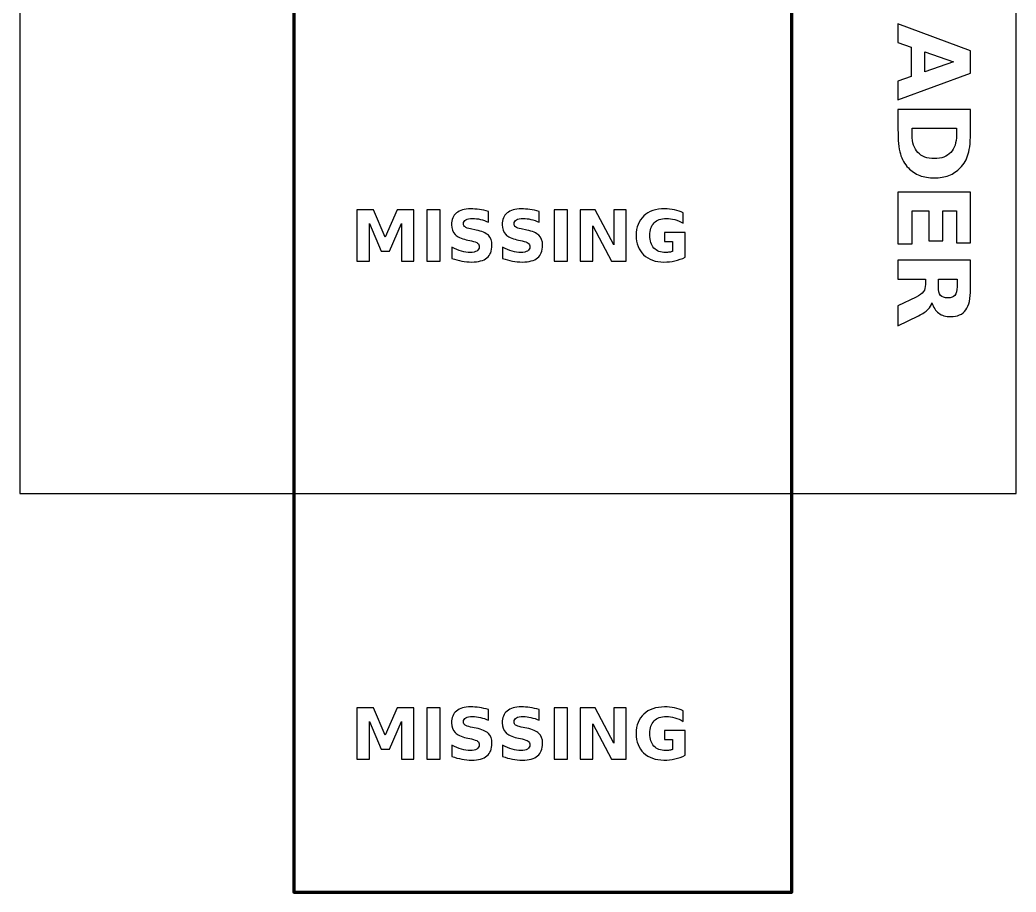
# Model space of a CAD drawing. Header units: centimetres. Extents: x -13.55 to -7.55, y -19.19 to -12.44.
# Drawn here: x -9.55 to -7.55, y -19.187 to -17.436 of the extents above; entities that cross this region are included whole.
import ezdxf

# ---------------------------------------------------------------- set-up
doc = ezdxf.new("R2010")
doc.units = ezdxf.units.CM
doc.header["$MEASUREMENT"] = 0
doc.layers.add('Layer 1', color=7, linetype='Continuous')

msp = doc.modelspace()

# ---------------------------------------------------------------- linework, layer by layer
at = {"layer": 'Layer 1', "color": 250, "lineweight": 100}
msp.add_open_spline([(-9.00001, -13.58747), (-9.00001, -13.58747), (-8.00001, -13.58747), (-8.00001, -13.58747), (-8.00001, -13.58747), (-8.00001, -13.58747), (-8.00001, -19.18747), (-8.00001, -19.18747), (-8.00001, -19.18747), (-8.00001, -19.18747), (-9.00001, -19.18747), (-9.00001, -19.18747), (-9.00001, -19.18747), (-9.00001, -19.18747), (-9.00001, -13.58747), (-9.00001, -13.58747)], degree=3, knots=[0, 0, 0, 0, 0.25, 0.25, 0.25, 0.25, 0.5, 0.5, 0.5, 0.5, 0.75, 0.75, 0.75, 0.75, 1, 1, 1, 1], dxfattribs=at)
at = {"layer": 'Layer 1', "color": 7}
msp.add_open_spline([(-7.55001, -14.38748), (-7.55001, -14.38748), (-7.55001, -18.38748), (-7.55001, -18.38748), (-7.55001, -18.38748), (-7.55001, -18.38748), (-9.55001, -18.38748), (-9.55001, -18.38748), (-9.55001, -18.38748), (-9.55001, -18.38748), (-9.55001, -14.38748), (-9.55001, -14.38748), (-9.55001, -14.38748), (-9.55001, -14.38748), (-7.55001, -14.38748), (-7.55001, -14.38748)], degree=3, knots=[0, 0, 0, 0, 0.25, 0.25, 0.25, 0.25, 0.5, 0.5, 0.5, 0.5, 0.75, 0.75, 0.75, 0.75, 1, 1, 1, 1], dxfattribs=at)
at = {"layer": 'Layer 1', "color": 250}
for points, knots in [([(-7.76059, -17.55007), (-7.76059, -17.55007), (-7.76059, -17.49127), (-7.76059, -17.49127), (-7.76059, -17.49127), (-7.76059, -17.49127), (-7.78712, -17.48201), (-7.78712, -17.48201), (-7.78712, -17.48201), (-7.78712, -17.48201), (-7.78712, -17.44421), (-7.78712, -17.44421), (-7.78712, -17.44421), (-7.78712, -17.44421), (-7.64132, -17.49821), (-7.64132, -17.49821), (-7.64132, -17.49821), (-7.64132, -17.49821), (-7.64132, -17.54304), (-7.64132, -17.54304), (-7.64132, -17.54304), (-7.64132, -17.54304), (-7.78712, -17.59704), (-7.78712, -17.59704), (-7.78712, -17.59704), (-7.78712, -17.59704), (-7.78712, -17.55924), (-7.78712, -17.55924), (-7.78712, -17.55924), (-7.78712, -17.55924), (-7.76059, -17.55007), (-7.76059, -17.55007)], [0, 0, 0, 0, 0.125, 0.125, 0.125, 0.125, 0.25, 0.25, 0.25, 0.25, 0.375, 0.375, 0.375, 0.375, 0.5, 0.5, 0.5, 0.5, 0.625, 0.625, 0.625, 0.625, 0.75, 0.75, 0.75, 0.75, 0.875, 0.875, 0.875, 0.875, 1, 1, 1, 1]), ([(-7.73352, -17.50064), (-7.73352, -17.50064), (-7.73352, -17.54061), (-7.73352, -17.54061), (-7.73352, -17.54061), (-7.73352, -17.54061), (-7.67552, -17.52067), (-7.67552, -17.52067), (-7.67552, -17.52067), (-7.67552, -17.52067), (-7.73352, -17.50064), (-7.73352, -17.50064)], [0, 0, 0, 0, 0.3333333, 0.3333333, 0.3333333, 0.3333333, 0.6666667, 0.6666667, 0.6666667, 0.6666667, 1, 1, 1, 1]), ([(-7.64132, -17.61641), (-7.64132, -17.61641), (-7.64132, -17.65607), (-7.64132, -17.65607), (-7.64132, -17.65607), (-7.64132, -17.67821), (-7.64289, -17.69467), (-7.64605, -17.70551), (-7.64605, -17.70551), (-7.64922, -17.71634), (-7.65455, -17.72564), (-7.66212, -17.73341), (-7.66212, -17.73341), (-7.66869, -17.74024), (-7.67629, -17.74531), (-7.68489, -17.74864), (-7.68489, -17.74864), (-7.69345, -17.75194), (-7.70319, -17.75361), (-7.71409, -17.75361), (-7.71409, -17.75361), (-7.72509, -17.75361), (-7.73489, -17.75194), (-7.74352, -17.74864), (-7.74352, -17.74864), (-7.75215, -17.74531), (-7.75975, -17.74024), (-7.76632, -17.73341), (-7.76632, -17.73341), (-7.77389, -17.72557), (-7.77922, -17.71621), (-7.78239, -17.70527), (-7.78239, -17.70527), (-7.78555, -17.69434), (-7.78712, -17.67794), (-7.78712, -17.65607), (-7.78712, -17.65607), (-7.78712, -17.65607), (-7.78712, -17.61641), (-7.78712, -17.61641), (-7.78712, -17.61641), (-7.78712, -17.61641), (-7.64132, -17.61641), (-7.64132, -17.61641)], [0, 0, 0, 0, 0.0909091, 0.0909091, 0.0909091, 0.0909091, 0.1818182, 0.1818182, 0.1818182, 0.1818182, 0.2727273, 0.2727273, 0.2727273, 0.2727273, 0.3636364, 0.3636364, 0.3636364, 0.3636364, 0.4545455, 0.4545455, 0.4545455, 0.4545455, 0.5454545, 0.5454545, 0.5454545, 0.5454545, 0.6363636, 0.6363636, 0.6363636, 0.6363636, 0.7272727, 0.7272727, 0.7272727, 0.7272727, 0.8181818, 0.8181818, 0.8181818, 0.8181818, 0.9090909, 0.9090909, 0.9090909, 0.9090909, 1, 1, 1, 1]), ([(-7.66975, -17.65401), (-7.66975, -17.65401), (-7.75869, -17.65401), (-7.75869, -17.65401), (-7.75869, -17.65401), (-7.75869, -17.65401), (-7.75869, -17.66747), (-7.75869, -17.66747), (-7.75869, -17.66747), (-7.75869, -17.68284), (-7.75489, -17.69457), (-7.74725, -17.70267), (-7.74725, -17.70267), (-7.73965, -17.71077), (-7.72859, -17.71484), (-7.71409, -17.71484), (-7.71409, -17.71484), (-7.69962, -17.71484), (-7.68862, -17.71081), (-7.68109, -17.70274), (-7.68109, -17.70274), (-7.67352, -17.69467), (-7.66975, -17.68291), (-7.66975, -17.66747), (-7.66975, -17.66747), (-7.66975, -17.66747), (-7.66975, -17.65401), (-7.66975, -17.65401)], [0, 0, 0, 0, 0.1428571, 0.1428571, 0.1428571, 0.1428571, 0.2857143, 0.2857143, 0.2857143, 0.2857143, 0.4285714, 0.4285714, 0.4285714, 0.4285714, 0.5714286, 0.5714286, 0.5714286, 0.5714286, 0.7142857, 0.7142857, 0.7142857, 0.7142857, 0.8571429, 0.8571429, 0.8571429, 0.8571429, 1, 1, 1, 1]), ([(-7.64132, -17.78241), (-7.64132, -17.78241), (-7.64132, -17.88387), (-7.64132, -17.88387), (-7.64132, -17.88387), (-7.64132, -17.88387), (-7.66975, -17.88387), (-7.66975, -17.88387), (-7.66975, -17.88387), (-7.66975, -17.88387), (-7.66975, -17.82001), (-7.66975, -17.82001), (-7.66975, -17.82001), (-7.66975, -17.82001), (-7.69689, -17.82001), (-7.69689, -17.82001), (-7.69689, -17.82001), (-7.69689, -17.82001), (-7.69689, -17.88004), (-7.69689, -17.88004), (-7.69689, -17.88004), (-7.69689, -17.88004), (-7.72532, -17.88004), (-7.72532, -17.88004), (-7.72532, -17.88004), (-7.72532, -17.88004), (-7.72532, -17.82001), (-7.72532, -17.82001), (-7.72532, -17.82001), (-7.72532, -17.82001), (-7.75869, -17.82001), (-7.75869, -17.82001), (-7.75869, -17.82001), (-7.75869, -17.82001), (-7.75869, -17.88601), (-7.75869, -17.88601), (-7.75869, -17.88601), (-7.75869, -17.88601), (-7.78712, -17.88601), (-7.78712, -17.88601), (-7.78712, -17.88601), (-7.78712, -17.88601), (-7.78712, -17.78241), (-7.78712, -17.78241), (-7.78712, -17.78241), (-7.78712, -17.78241), (-7.64132, -17.78241), (-7.64132, -17.78241)], [0, 0, 0, 0, 0.0833333, 0.0833333, 0.0833333, 0.0833333, 0.1666667, 0.1666667, 0.1666667, 0.1666667, 0.25, 0.25, 0.25, 0.25, 0.3333333, 0.3333333, 0.3333333, 0.3333333, 0.4166667, 0.4166667, 0.4166667, 0.4166667, 0.5, 0.5, 0.5, 0.5, 0.5833333, 0.5833333, 0.5833333, 0.5833333, 0.6666667, 0.6666667, 0.6666667, 0.6666667, 0.75, 0.75, 0.75, 0.75, 0.8333333, 0.8333333, 0.8333333, 0.8333333, 0.9166667, 0.9166667, 0.9166667, 0.9166667, 1, 1, 1, 1]), ([(-8.87357, -17.8176), (-8.87357, -17.8176), (-8.83982, -17.8176), (-8.83982, -17.8176), (-8.83982, -17.8176), (-8.83982, -17.8176), (-8.81637, -17.87266), (-8.81637, -17.87266), (-8.81637, -17.87266), (-8.81637, -17.87266), (-8.79281, -17.8176), (-8.79281, -17.8176), (-8.79281, -17.8176), (-8.79281, -17.8176), (-8.75913, -17.8176), (-8.75913, -17.8176), (-8.75913, -17.8176), (-8.75913, -17.8176), (-8.75913, -17.92047), (-8.75913, -17.92047), (-8.75913, -17.92047), (-8.75913, -17.92047), (-8.7842, -17.92047), (-8.7842, -17.92047), (-8.7842, -17.92047), (-8.7842, -17.92047), (-8.7842, -17.84523), (-8.7842, -17.84523), (-8.7842, -17.84523), (-8.7842, -17.84523), (-8.80791, -17.90069), (-8.80791, -17.90069), (-8.80791, -17.90069), (-8.80791, -17.90069), (-8.82472, -17.90069), (-8.82472, -17.90069), (-8.82472, -17.90069), (-8.82472, -17.90069), (-8.84843, -17.84523), (-8.84843, -17.84523), (-8.84843, -17.84523), (-8.84843, -17.84523), (-8.84843, -17.92047), (-8.84843, -17.92047), (-8.84843, -17.92047), (-8.84843, -17.92047), (-8.87357, -17.92047), (-8.87357, -17.92047), (-8.87357, -17.92047), (-8.87357, -17.92047), (-8.87357, -17.8176), (-8.87357, -17.8176)], [0, 0, 0, 0, 0.0769231, 0.0769231, 0.0769231, 0.0769231, 0.1538462, 0.1538462, 0.1538462, 0.1538462, 0.2307692, 0.2307692, 0.2307692, 0.2307692, 0.3076923, 0.3076923, 0.3076923, 0.3076923, 0.3846154, 0.3846154, 0.3846154, 0.3846154, 0.4615385, 0.4615385, 0.4615385, 0.4615385, 0.5384615, 0.5384615, 0.5384615, 0.5384615, 0.6153846, 0.6153846, 0.6153846, 0.6153846, 0.6923077, 0.6923077, 0.6923077, 0.6923077, 0.7692308, 0.7692308, 0.7692308, 0.7692308, 0.8461538, 0.8461538, 0.8461538, 0.8461538, 0.9230769, 0.9230769, 0.9230769, 0.9230769, 1, 1, 1, 1]), ([(-8.73314, -17.8176), (-8.73314, -17.8176), (-8.70661, -17.8176), (-8.70661, -17.8176), (-8.70661, -17.8176), (-8.70661, -17.8176), (-8.70661, -17.92047), (-8.70661, -17.92047), (-8.70661, -17.92047), (-8.70661, -17.92047), (-8.73314, -17.92047), (-8.73314, -17.92047), (-8.73314, -17.92047), (-8.73314, -17.92047), (-8.73314, -17.8176), (-8.73314, -17.8176)], [0, 0, 0, 0, 0.25, 0.25, 0.25, 0.25, 0.5, 0.5, 0.5, 0.5, 0.75, 0.75, 0.75, 0.75, 1, 1, 1, 1]), ([(-8.60906, -17.82085), (-8.60906, -17.82085), (-8.60906, -17.8426), (-8.60906, -17.8426), (-8.60906, -17.8426), (-8.61471, -17.84008), (-8.62023, -17.83818), (-8.62559, -17.83689), (-8.62559, -17.83689), (-8.63098, -17.83559), (-8.63606, -17.83496), (-8.64083, -17.83496), (-8.64083, -17.83496), (-8.64716, -17.83496), (-8.65186, -17.83583), (-8.6549, -17.83757), (-8.6549, -17.83757), (-8.65793, -17.83933), (-8.65944, -17.84204), (-8.65944, -17.84571), (-8.65944, -17.84571), (-8.65944, -17.84846), (-8.65843, -17.85062), (-8.65638, -17.85215), (-8.65638, -17.85215), (-8.65433, -17.85368), (-8.65062, -17.85502), (-8.64523, -17.85612), (-8.64523, -17.85612), (-8.64523, -17.85612), (-8.63394, -17.85838), (-8.63394, -17.85838), (-8.63394, -17.85838), (-8.62249, -17.86069), (-8.61438, -17.86417), (-8.60956, -17.86887), (-8.60956, -17.86887), (-8.60473, -17.87355), (-8.60231, -17.88021), (-8.60231, -17.88884), (-8.60231, -17.88884), (-8.60231, -17.9002), (-8.60567, -17.90864), (-8.6124, -17.91417), (-8.6124, -17.91417), (-8.61913, -17.91969), (-8.6294, -17.92247), (-8.64323, -17.92247), (-8.64323, -17.92247), (-8.64977, -17.92247), (-8.65631, -17.92186), (-8.66287, -17.92061), (-8.66287, -17.92061), (-8.66943, -17.91936), (-8.67602, -17.91753), (-8.68258, -17.91511), (-8.68258, -17.91511), (-8.68258, -17.91511), (-8.68258, -17.89272), (-8.68258, -17.89272), (-8.68258, -17.89272), (-8.67602, -17.8962), (-8.66967, -17.89883), (-8.66353, -17.9006), (-8.66353, -17.9006), (-8.65739, -17.90236), (-8.65149, -17.90325), (-8.6458, -17.90325), (-8.6458, -17.90325), (-8.64001, -17.90325), (-8.63557, -17.90229), (-8.63249, -17.90036), (-8.63249, -17.90036), (-8.6294, -17.89843), (-8.62788, -17.89568), (-8.62788, -17.89208), (-8.62788, -17.89208), (-8.62788, -17.88888), (-8.62891, -17.88639), (-8.631, -17.88465), (-8.631, -17.88465), (-8.6331, -17.88291), (-8.63726, -17.88134), (-8.64352, -17.87997), (-8.64352, -17.87997), (-8.64352, -17.87997), (-8.65379, -17.87769), (-8.65379, -17.87769), (-8.65379, -17.87769), (-8.66407, -17.87548), (-8.6716, -17.87198), (-8.67635, -17.86715), (-8.67635, -17.86715), (-8.6811, -17.86233), (-8.68347, -17.85582), (-8.68347, -17.84766), (-8.68347, -17.84766), (-8.68347, -17.8374), (-8.68016, -17.82952), (-8.67355, -17.82402), (-8.67355, -17.82402), (-8.66694, -17.81849), (-8.65744, -17.81574), (-8.64502, -17.81574), (-8.64502, -17.81574), (-8.63938, -17.81574), (-8.63357, -17.81617), (-8.62759, -17.81701), (-8.62759, -17.81701), (-8.62162, -17.81786), (-8.61544, -17.81913), (-8.60906, -17.82085)], [0, 0, 0, 0, 0.0357143, 0.0357143, 0.0357143, 0.0357143, 0.0714286, 0.0714286, 0.0714286, 0.0714286, 0.1071429, 0.1071429, 0.1071429, 0.1071429, 0.1428571, 0.1428571, 0.1428571, 0.1428571, 0.1785714, 0.1785714, 0.1785714, 0.1785714, 0.2142857, 0.2142857, 0.2142857, 0.2142857, 0.25, 0.25, 0.25, 0.25, 0.2857143, 0.2857143, 0.2857143, 0.2857143, 0.3214286, 0.3214286, 0.3214286, 0.3214286, 0.3571429, 0.3571429, 0.3571429, 0.3571429, 0.3928571, 0.3928571, 0.3928571, 0.3928571, 0.4285714, 0.4285714, 0.4285714, 0.4285714, 0.4642857, 0.4642857, 0.4642857, 0.4642857, 0.5, 0.5, 0.5, 0.5, 0.5357143, 0.5357143, 0.5357143, 0.5357143, 0.5714286, 0.5714286, 0.5714286, 0.5714286, 0.6071429, 0.6071429, 0.6071429, 0.6071429, 0.6428571, 0.6428571, 0.6428571, 0.6428571, 0.6785714, 0.6785714, 0.6785714, 0.6785714, 0.7142857, 0.7142857, 0.7142857, 0.7142857, 0.75, 0.75, 0.75, 0.75, 0.7857143, 0.7857143, 0.7857143, 0.7857143, 0.8214286, 0.8214286, 0.8214286, 0.8214286, 0.8571429, 0.8571429, 0.8571429, 0.8571429, 0.8928571, 0.8928571, 0.8928571, 0.8928571, 0.9285714, 0.9285714, 0.9285714, 0.9285714, 0.9642857, 0.9642857, 0.9642857, 0.9642857, 1, 1, 1, 1]), ([(-8.50744, -17.82085), (-8.50744, -17.82085), (-8.50744, -17.8426), (-8.50744, -17.8426), (-8.50744, -17.8426), (-8.51309, -17.84008), (-8.51861, -17.83818), (-8.52397, -17.83689), (-8.52397, -17.83689), (-8.52936, -17.83559), (-8.53444, -17.83496), (-8.53921, -17.83496), (-8.53921, -17.83496), (-8.54554, -17.83496), (-8.55024, -17.83583), (-8.55328, -17.83757), (-8.55328, -17.83757), (-8.55631, -17.83933), (-8.55782, -17.84204), (-8.55782, -17.84571), (-8.55782, -17.84571), (-8.55782, -17.84846), (-8.55681, -17.85062), (-8.55476, -17.85215), (-8.55476, -17.85215), (-8.55271, -17.85368), (-8.549, -17.85502), (-8.54361, -17.85612), (-8.54361, -17.85612), (-8.54361, -17.85612), (-8.53232, -17.85838), (-8.53232, -17.85838), (-8.53232, -17.85838), (-8.52087, -17.86069), (-8.51276, -17.86417), (-8.50794, -17.86887), (-8.50794, -17.86887), (-8.50311, -17.87355), (-8.50069, -17.88021), (-8.50069, -17.88884), (-8.50069, -17.88884), (-8.50069, -17.9002), (-8.50405, -17.90864), (-8.51078, -17.91417), (-8.51078, -17.91417), (-8.51751, -17.91969), (-8.52778, -17.92247), (-8.54161, -17.92247), (-8.54161, -17.92247), (-8.54815, -17.92247), (-8.55469, -17.92186), (-8.56125, -17.92061), (-8.56125, -17.92061), (-8.56781, -17.91936), (-8.5744, -17.91753), (-8.58096, -17.91511), (-8.58096, -17.91511), (-8.58096, -17.91511), (-8.58096, -17.89272), (-8.58096, -17.89272), (-8.58096, -17.89272), (-8.5744, -17.8962), (-8.56805, -17.89883), (-8.56191, -17.9006), (-8.56191, -17.9006), (-8.55577, -17.90236), (-8.54987, -17.90325), (-8.54418, -17.90325), (-8.54418, -17.90325), (-8.53839, -17.90325), (-8.53395, -17.90229), (-8.53087, -17.90036), (-8.53087, -17.90036), (-8.52778, -17.89843), (-8.52626, -17.89568), (-8.52626, -17.89208), (-8.52626, -17.89208), (-8.52626, -17.88888), (-8.52729, -17.88639), (-8.52938, -17.88465), (-8.52938, -17.88465), (-8.53148, -17.88291), (-8.53564, -17.88134), (-8.5419, -17.87997), (-8.5419, -17.87997), (-8.5419, -17.87997), (-8.55217, -17.87769), (-8.55217, -17.87769), (-8.55217, -17.87769), (-8.56245, -17.87548), (-8.56998, -17.87198), (-8.57473, -17.86715), (-8.57473, -17.86715), (-8.57948, -17.86233), (-8.58185, -17.85582), (-8.58185, -17.84766), (-8.58185, -17.84766), (-8.58185, -17.8374), (-8.57854, -17.82952), (-8.57193, -17.82402), (-8.57193, -17.82402), (-8.56532, -17.81849), (-8.55582, -17.81574), (-8.5434, -17.81574), (-8.5434, -17.81574), (-8.53776, -17.81574), (-8.53195, -17.81617), (-8.52597, -17.81701), (-8.52597, -17.81701), (-8.52, -17.81786), (-8.51382, -17.81913), (-8.50744, -17.82085)], [0, 0, 0, 0, 0.0357143, 0.0357143, 0.0357143, 0.0357143, 0.0714286, 0.0714286, 0.0714286, 0.0714286, 0.1071429, 0.1071429, 0.1071429, 0.1071429, 0.1428571, 0.1428571, 0.1428571, 0.1428571, 0.1785714, 0.1785714, 0.1785714, 0.1785714, 0.2142857, 0.2142857, 0.2142857, 0.2142857, 0.25, 0.25, 0.25, 0.25, 0.2857143, 0.2857143, 0.2857143, 0.2857143, 0.3214286, 0.3214286, 0.3214286, 0.3214286, 0.3571429, 0.3571429, 0.3571429, 0.3571429, 0.3928571, 0.3928571, 0.3928571, 0.3928571, 0.4285714, 0.4285714, 0.4285714, 0.4285714, 0.4642857, 0.4642857, 0.4642857, 0.4642857, 0.5, 0.5, 0.5, 0.5, 0.5357143, 0.5357143, 0.5357143, 0.5357143, 0.5714286, 0.5714286, 0.5714286, 0.5714286, 0.6071429, 0.6071429, 0.6071429, 0.6071429, 0.6428571, 0.6428571, 0.6428571, 0.6428571, 0.6785714, 0.6785714, 0.6785714, 0.6785714, 0.7142857, 0.7142857, 0.7142857, 0.7142857, 0.75, 0.75, 0.75, 0.75, 0.7857143, 0.7857143, 0.7857143, 0.7857143, 0.8214286, 0.8214286, 0.8214286, 0.8214286, 0.8571429, 0.8571429, 0.8571429, 0.8571429, 0.8928571, 0.8928571, 0.8928571, 0.8928571, 0.9285714, 0.9285714, 0.9285714, 0.9285714, 0.9642857, 0.9642857, 0.9642857, 0.9642857, 1, 1, 1, 1]), ([(-8.47741, -17.8176), (-8.47741, -17.8176), (-8.45088, -17.8176), (-8.45088, -17.8176), (-8.45088, -17.8176), (-8.45088, -17.8176), (-8.45088, -17.92047), (-8.45088, -17.92047), (-8.45088, -17.92047), (-8.45088, -17.92047), (-8.47741, -17.92047), (-8.47741, -17.92047), (-8.47741, -17.92047), (-8.47741, -17.92047), (-8.47741, -17.8176), (-8.47741, -17.8176)], [0, 0, 0, 0, 0.25, 0.25, 0.25, 0.25, 0.5, 0.5, 0.5, 0.5, 0.75, 0.75, 0.75, 0.75, 1, 1, 1, 1]), ([(-8.42492, -17.8176), (-8.42492, -17.8176), (-8.39529, -17.8176), (-8.39529, -17.8176), (-8.39529, -17.8176), (-8.39529, -17.8176), (-8.35787, -17.88816), (-8.35787, -17.88816), (-8.35787, -17.88816), (-8.35787, -17.88816), (-8.35787, -17.8176), (-8.35787, -17.8176), (-8.35787, -17.8176), (-8.35787, -17.8176), (-8.33273, -17.8176), (-8.33273, -17.8176), (-8.33273, -17.8176), (-8.33273, -17.8176), (-8.33273, -17.92047), (-8.33273, -17.92047), (-8.33273, -17.92047), (-8.33273, -17.92047), (-8.36236, -17.92047), (-8.36236, -17.92047), (-8.36236, -17.92047), (-8.36236, -17.92047), (-8.39978, -17.84991), (-8.39978, -17.84991), (-8.39978, -17.84991), (-8.39978, -17.84991), (-8.39978, -17.92047), (-8.39978, -17.92047), (-8.39978, -17.92047), (-8.39978, -17.92047), (-8.42492, -17.92047), (-8.42492, -17.92047), (-8.42492, -17.92047), (-8.42492, -17.92047), (-8.42492, -17.8176), (-8.42492, -17.8176)], [0, 0, 0, 0, 0.1, 0.1, 0.1, 0.1, 0.2, 0.2, 0.2, 0.2, 0.3, 0.3, 0.3, 0.3, 0.4, 0.4, 0.4, 0.4, 0.5, 0.5, 0.5, 0.5, 0.6, 0.6, 0.6, 0.6, 0.7, 0.7, 0.7, 0.7, 0.8, 0.8, 0.8, 0.8, 0.9, 0.9, 0.9, 0.9, 1, 1, 1, 1]), ([(-8.21436, -17.91283), (-8.22097, -17.91605), (-8.22783, -17.91845), (-8.23496, -17.92007), (-8.23496, -17.92007), (-8.24209, -17.92167), (-8.24942, -17.92247), (-8.25702, -17.92247), (-8.25702, -17.92247), (-8.27414, -17.92247), (-8.28771, -17.91767), (-8.29773, -17.9081), (-8.29773, -17.9081), (-8.30775, -17.89853), (-8.31276, -17.88555), (-8.31276, -17.86913), (-8.31276, -17.86913), (-8.31276, -17.85255), (-8.30765, -17.83952), (-8.29747, -17.82999), (-8.29747, -17.82999), (-8.28726, -17.82049), (-8.27329, -17.81574), (-8.25556, -17.81574), (-8.25556, -17.81574), (-8.24872, -17.81574), (-8.24216, -17.81638), (-8.23588, -17.81767), (-8.23588, -17.81767), (-8.22962, -17.81896), (-8.22369, -17.82087), (-8.21814, -17.82339), (-8.21814, -17.82339), (-8.21814, -17.82339), (-8.21814, -17.84467), (-8.21814, -17.84467), (-8.21814, -17.84467), (-8.22388, -17.8414), (-8.2296, -17.83898), (-8.23527, -17.83738), (-8.23527, -17.83738), (-8.24093, -17.83576), (-8.24662, -17.83496), (-8.25232, -17.83496), (-8.25232, -17.83496), (-8.2629, -17.83496), (-8.27104, -17.83792), (-8.27675, -17.84382), (-8.27675, -17.84382), (-8.28247, -17.84973), (-8.28534, -17.85817), (-8.28534, -17.86913), (-8.28534, -17.86913), (-8.28534, -17.88002), (-8.28258, -17.88844), (-8.27706, -17.89436), (-8.27706, -17.89436), (-8.27155, -17.90029), (-8.26372, -17.90325), (-8.25356, -17.90325), (-8.25356, -17.90325), (-8.25081, -17.90325), (-8.24825, -17.90309), (-8.24587, -17.90274), (-8.24587, -17.90274), (-8.2435, -17.90238), (-8.24138, -17.90184), (-8.2395, -17.90111), (-8.2395, -17.90111), (-8.2395, -17.90111), (-8.2395, -17.88112), (-8.2395, -17.88112), (-8.2395, -17.88112), (-8.2395, -17.88112), (-8.25568, -17.88112), (-8.25568, -17.88112), (-8.25568, -17.88112), (-8.25568, -17.88112), (-8.25568, -17.86334), (-8.25568, -17.86334), (-8.25568, -17.86334), (-8.25568, -17.86334), (-8.21436, -17.86334), (-8.21436, -17.86334), (-8.21436, -17.86334), (-8.21436, -17.86334), (-8.21436, -17.91283), (-8.21436, -17.91283)], [0, 0, 0, 0, 0.0454545, 0.0454545, 0.0454545, 0.0454545, 0.0909091, 0.0909091, 0.0909091, 0.0909091, 0.1363636, 0.1363636, 0.1363636, 0.1363636, 0.1818182, 0.1818182, 0.1818182, 0.1818182, 0.2272727, 0.2272727, 0.2272727, 0.2272727, 0.2727273, 0.2727273, 0.2727273, 0.2727273, 0.3181818, 0.3181818, 0.3181818, 0.3181818, 0.3636364, 0.3636364, 0.3636364, 0.3636364, 0.4090909, 0.4090909, 0.4090909, 0.4090909, 0.4545455, 0.4545455, 0.4545455, 0.4545455, 0.5, 0.5, 0.5, 0.5, 0.5454545, 0.5454545, 0.5454545, 0.5454545, 0.5909091, 0.5909091, 0.5909091, 0.5909091, 0.6363636, 0.6363636, 0.6363636, 0.6363636, 0.6818182, 0.6818182, 0.6818182, 0.6818182, 0.7272727, 0.7272727, 0.7272727, 0.7272727, 0.7727273, 0.7727273, 0.7727273, 0.7727273, 0.8181818, 0.8181818, 0.8181818, 0.8181818, 0.8636364, 0.8636364, 0.8636364, 0.8636364, 0.9090909, 0.9090909, 0.9090909, 0.9090909, 0.9545455, 0.9545455, 0.9545455, 0.9545455, 1, 1, 1, 1]), ([(-7.73195, -17.95664), (-7.73195, -17.95664), (-7.78712, -17.95664), (-7.78712, -17.95664), (-7.78712, -17.95664), (-7.78712, -17.95664), (-7.78712, -17.91904), (-7.78712, -17.91904), (-7.78712, -17.91904), (-7.78712, -17.91904), (-7.64132, -17.91904), (-7.64132, -17.91904), (-7.64132, -17.91904), (-7.64132, -17.91904), (-7.64132, -17.97647), (-7.64132, -17.97647), (-7.64132, -17.97647), (-7.64132, -17.99567), (-7.64455, -18.00977), (-7.65099, -18.0187), (-7.65099, -18.0187), (-7.65742, -18.02767), (-7.66762, -18.03214), (-7.68155, -18.03214), (-7.68155, -18.03214), (-7.69119, -18.03214), (-7.69912, -18.0298), (-7.70529, -18.02517), (-7.70529, -18.02517), (-7.71149, -18.0205), (-7.71605, -18.01347), (-7.71895, -18.0041), (-7.71895, -18.0041), (-7.72015, -18.00924), (-7.72279, -18.01387), (-7.72692, -18.01794), (-7.72692, -18.01794), (-7.73105, -18.022), (-7.73732, -18.0261), (-7.74572, -18.03027), (-7.74572, -18.03027), (-7.74572, -18.03027), (-7.78712, -18.0507), (-7.78712, -18.0507), (-7.78712, -18.0507), (-7.78712, -18.0507), (-7.78712, -18.01064), (-7.78712, -18.01064), (-7.78712, -18.01064), (-7.78712, -18.01064), (-7.75089, -17.99287), (-7.75089, -17.99287), (-7.75089, -17.99287), (-7.74362, -17.9893), (-7.73862, -17.98567), (-7.73595, -17.98197), (-7.73595, -17.98197), (-7.73329, -17.9783), (-7.73195, -17.9734), (-7.73195, -17.96727), (-7.73195, -17.96727), (-7.73195, -17.96727), (-7.73195, -17.95664), (-7.73195, -17.95664)], [0, 0, 0, 0, 0.0625, 0.0625, 0.0625, 0.0625, 0.125, 0.125, 0.125, 0.125, 0.1875, 0.1875, 0.1875, 0.1875, 0.25, 0.25, 0.25, 0.25, 0.3125, 0.3125, 0.3125, 0.3125, 0.375, 0.375, 0.375, 0.375, 0.4375, 0.4375, 0.4375, 0.4375, 0.5, 0.5, 0.5, 0.5, 0.5625, 0.5625, 0.5625, 0.5625, 0.625, 0.625, 0.625, 0.625, 0.6875, 0.6875, 0.6875, 0.6875, 0.75, 0.75, 0.75, 0.75, 0.8125, 0.8125, 0.8125, 0.8125, 0.875, 0.875, 0.875, 0.875, 0.9375, 0.9375, 0.9375, 0.9375, 1, 1, 1, 1]), ([(-7.70599, -17.97247), (-7.70599, -17.98034), (-7.70452, -17.986), (-7.70159, -17.9894), (-7.70159, -17.9894), (-7.69865, -17.99284), (-7.69382, -17.99454), (-7.68712, -17.99454), (-7.68712, -17.99454), (-7.68049, -17.99454), (-7.67572, -17.99284), (-7.67285, -17.9894), (-7.67285, -17.9894), (-7.66999, -17.986), (-7.66855, -17.98034), (-7.66855, -17.97247), (-7.66855, -17.97247), (-7.66855, -17.97247), (-7.66855, -17.95664), (-7.66855, -17.95664), (-7.66855, -17.95664), (-7.66855, -17.95664), (-7.70599, -17.95664), (-7.70599, -17.95664), (-7.70599, -17.95664), (-7.70599, -17.95664), (-7.70599, -17.97247), (-7.70599, -17.97247)], [0, 0, 0, 0, 0.1428571, 0.1428571, 0.1428571, 0.1428571, 0.2857143, 0.2857143, 0.2857143, 0.2857143, 0.4285714, 0.4285714, 0.4285714, 0.4285714, 0.5714286, 0.5714286, 0.5714286, 0.5714286, 0.7142857, 0.7142857, 0.7142857, 0.7142857, 0.8571429, 0.8571429, 0.8571429, 0.8571429, 1, 1, 1, 1]), ([(-8.87357, -18.8176), (-8.87357, -18.8176), (-8.83982, -18.8176), (-8.83982, -18.8176), (-8.83982, -18.8176), (-8.83982, -18.8176), (-8.81637, -18.87266), (-8.81637, -18.87266), (-8.81637, -18.87266), (-8.81637, -18.87266), (-8.79281, -18.8176), (-8.79281, -18.8176), (-8.79281, -18.8176), (-8.79281, -18.8176), (-8.75913, -18.8176), (-8.75913, -18.8176), (-8.75913, -18.8176), (-8.75913, -18.8176), (-8.75913, -18.92047), (-8.75913, -18.92047), (-8.75913, -18.92047), (-8.75913, -18.92047), (-8.7842, -18.92047), (-8.7842, -18.92047), (-8.7842, -18.92047), (-8.7842, -18.92047), (-8.7842, -18.84523), (-8.7842, -18.84523), (-8.7842, -18.84523), (-8.7842, -18.84523), (-8.80791, -18.90069), (-8.80791, -18.90069), (-8.80791, -18.90069), (-8.80791, -18.90069), (-8.82472, -18.90069), (-8.82472, -18.90069), (-8.82472, -18.90069), (-8.82472, -18.90069), (-8.84843, -18.84523), (-8.84843, -18.84523), (-8.84843, -18.84523), (-8.84843, -18.84523), (-8.84843, -18.92047), (-8.84843, -18.92047), (-8.84843, -18.92047), (-8.84843, -18.92047), (-8.87357, -18.92047), (-8.87357, -18.92047), (-8.87357, -18.92047), (-8.87357, -18.92047), (-8.87357, -18.8176), (-8.87357, -18.8176)], [0, 0, 0, 0, 0.0769231, 0.0769231, 0.0769231, 0.0769231, 0.1538462, 0.1538462, 0.1538462, 0.1538462, 0.2307692, 0.2307692, 0.2307692, 0.2307692, 0.3076923, 0.3076923, 0.3076923, 0.3076923, 0.3846154, 0.3846154, 0.3846154, 0.3846154, 0.4615385, 0.4615385, 0.4615385, 0.4615385, 0.5384615, 0.5384615, 0.5384615, 0.5384615, 0.6153846, 0.6153846, 0.6153846, 0.6153846, 0.6923077, 0.6923077, 0.6923077, 0.6923077, 0.7692308, 0.7692308, 0.7692308, 0.7692308, 0.8461538, 0.8461538, 0.8461538, 0.8461538, 0.9230769, 0.9230769, 0.9230769, 0.9230769, 1, 1, 1, 1]), ([(-8.73314, -18.8176), (-8.73314, -18.8176), (-8.70661, -18.8176), (-8.70661, -18.8176), (-8.70661, -18.8176), (-8.70661, -18.8176), (-8.70661, -18.92047), (-8.70661, -18.92047), (-8.70661, -18.92047), (-8.70661, -18.92047), (-8.73314, -18.92047), (-8.73314, -18.92047), (-8.73314, -18.92047), (-8.73314, -18.92047), (-8.73314, -18.8176), (-8.73314, -18.8176)], [0, 0, 0, 0, 0.25, 0.25, 0.25, 0.25, 0.5, 0.5, 0.5, 0.5, 0.75, 0.75, 0.75, 0.75, 1, 1, 1, 1]), ([(-8.60906, -18.82085), (-8.60906, -18.82085), (-8.60906, -18.8426), (-8.60906, -18.8426), (-8.60906, -18.8426), (-8.61471, -18.84008), (-8.62023, -18.83818), (-8.62559, -18.83689), (-8.62559, -18.83689), (-8.63098, -18.83559), (-8.63606, -18.83496), (-8.64083, -18.83496), (-8.64083, -18.83496), (-8.64716, -18.83496), (-8.65186, -18.83583), (-8.6549, -18.83757), (-8.6549, -18.83757), (-8.65793, -18.83933), (-8.65944, -18.84204), (-8.65944, -18.84571), (-8.65944, -18.84571), (-8.65944, -18.84846), (-8.65843, -18.85062), (-8.65638, -18.85215), (-8.65638, -18.85215), (-8.65433, -18.85368), (-8.65062, -18.85502), (-8.64523, -18.85612), (-8.64523, -18.85612), (-8.64523, -18.85612), (-8.63394, -18.85838), (-8.63394, -18.85838), (-8.63394, -18.85838), (-8.62249, -18.86069), (-8.61438, -18.86417), (-8.60956, -18.86887), (-8.60956, -18.86887), (-8.60473, -18.87355), (-8.60231, -18.88021), (-8.60231, -18.88884), (-8.60231, -18.88884), (-8.60231, -18.9002), (-8.60567, -18.90864), (-8.6124, -18.91417), (-8.6124, -18.91417), (-8.61913, -18.91969), (-8.6294, -18.92247), (-8.64323, -18.92247), (-8.64323, -18.92247), (-8.64977, -18.92247), (-8.65631, -18.92186), (-8.66287, -18.92061), (-8.66287, -18.92061), (-8.66943, -18.91936), (-8.67602, -18.91753), (-8.68258, -18.91511), (-8.68258, -18.91511), (-8.68258, -18.91511), (-8.68258, -18.89272), (-8.68258, -18.89272), (-8.68258, -18.89272), (-8.67602, -18.8962), (-8.66967, -18.89883), (-8.66353, -18.9006), (-8.66353, -18.9006), (-8.65739, -18.90236), (-8.65149, -18.90325), (-8.6458, -18.90325), (-8.6458, -18.90325), (-8.64001, -18.90325), (-8.63557, -18.90229), (-8.63249, -18.90036), (-8.63249, -18.90036), (-8.6294, -18.89843), (-8.62788, -18.89568), (-8.62788, -18.89208), (-8.62788, -18.89208), (-8.62788, -18.88888), (-8.62891, -18.88639), (-8.631, -18.88465), (-8.631, -18.88465), (-8.6331, -18.88291), (-8.63726, -18.88134), (-8.64352, -18.87997), (-8.64352, -18.87997), (-8.64352, -18.87997), (-8.65379, -18.87769), (-8.65379, -18.87769), (-8.65379, -18.87769), (-8.66407, -18.87548), (-8.6716, -18.87198), (-8.67635, -18.86715), (-8.67635, -18.86715), (-8.6811, -18.86233), (-8.68347, -18.85582), (-8.68347, -18.84766), (-8.68347, -18.84766), (-8.68347, -18.8374), (-8.68016, -18.82952), (-8.67355, -18.82402), (-8.67355, -18.82402), (-8.66694, -18.81849), (-8.65744, -18.81574), (-8.64502, -18.81574), (-8.64502, -18.81574), (-8.63938, -18.81574), (-8.63357, -18.81617), (-8.62759, -18.81701), (-8.62759, -18.81701), (-8.62162, -18.81786), (-8.61544, -18.81913), (-8.60906, -18.82085)], [0, 0, 0, 0, 0.0357143, 0.0357143, 0.0357143, 0.0357143, 0.0714286, 0.0714286, 0.0714286, 0.0714286, 0.1071429, 0.1071429, 0.1071429, 0.1071429, 0.1428571, 0.1428571, 0.1428571, 0.1428571, 0.1785714, 0.1785714, 0.1785714, 0.1785714, 0.2142857, 0.2142857, 0.2142857, 0.2142857, 0.25, 0.25, 0.25, 0.25, 0.2857143, 0.2857143, 0.2857143, 0.2857143, 0.3214286, 0.3214286, 0.3214286, 0.3214286, 0.3571429, 0.3571429, 0.3571429, 0.3571429, 0.3928571, 0.3928571, 0.3928571, 0.3928571, 0.4285714, 0.4285714, 0.4285714, 0.4285714, 0.4642857, 0.4642857, 0.4642857, 0.4642857, 0.5, 0.5, 0.5, 0.5, 0.5357143, 0.5357143, 0.5357143, 0.5357143, 0.5714286, 0.5714286, 0.5714286, 0.5714286, 0.6071429, 0.6071429, 0.6071429, 0.6071429, 0.6428571, 0.6428571, 0.6428571, 0.6428571, 0.6785714, 0.6785714, 0.6785714, 0.6785714, 0.7142857, 0.7142857, 0.7142857, 0.7142857, 0.75, 0.75, 0.75, 0.75, 0.7857143, 0.7857143, 0.7857143, 0.7857143, 0.8214286, 0.8214286, 0.8214286, 0.8214286, 0.8571429, 0.8571429, 0.8571429, 0.8571429, 0.8928571, 0.8928571, 0.8928571, 0.8928571, 0.9285714, 0.9285714, 0.9285714, 0.9285714, 0.9642857, 0.9642857, 0.9642857, 0.9642857, 1, 1, 1, 1]), ([(-8.50744, -18.82085), (-8.50744, -18.82085), (-8.50744, -18.8426), (-8.50744, -18.8426), (-8.50744, -18.8426), (-8.51309, -18.84008), (-8.51861, -18.83818), (-8.52397, -18.83689), (-8.52397, -18.83689), (-8.52936, -18.83559), (-8.53444, -18.83496), (-8.53921, -18.83496), (-8.53921, -18.83496), (-8.54554, -18.83496), (-8.55024, -18.83583), (-8.55328, -18.83757), (-8.55328, -18.83757), (-8.55631, -18.83933), (-8.55782, -18.84204), (-8.55782, -18.84571), (-8.55782, -18.84571), (-8.55782, -18.84846), (-8.55681, -18.85062), (-8.55476, -18.85215), (-8.55476, -18.85215), (-8.55271, -18.85368), (-8.549, -18.85502), (-8.54361, -18.85612), (-8.54361, -18.85612), (-8.54361, -18.85612), (-8.53232, -18.85838), (-8.53232, -18.85838), (-8.53232, -18.85838), (-8.52087, -18.86069), (-8.51276, -18.86417), (-8.50794, -18.86887), (-8.50794, -18.86887), (-8.50311, -18.87355), (-8.50069, -18.88021), (-8.50069, -18.88884), (-8.50069, -18.88884), (-8.50069, -18.9002), (-8.50405, -18.90864), (-8.51078, -18.91417), (-8.51078, -18.91417), (-8.51751, -18.91969), (-8.52778, -18.92247), (-8.54161, -18.92247), (-8.54161, -18.92247), (-8.54815, -18.92247), (-8.55469, -18.92186), (-8.56125, -18.92061), (-8.56125, -18.92061), (-8.56781, -18.91936), (-8.5744, -18.91753), (-8.58096, -18.91511), (-8.58096, -18.91511), (-8.58096, -18.91511), (-8.58096, -18.89272), (-8.58096, -18.89272), (-8.58096, -18.89272), (-8.5744, -18.8962), (-8.56805, -18.89883), (-8.56191, -18.9006), (-8.56191, -18.9006), (-8.55577, -18.90236), (-8.54987, -18.90325), (-8.54418, -18.90325), (-8.54418, -18.90325), (-8.53839, -18.90325), (-8.53395, -18.90229), (-8.53087, -18.90036), (-8.53087, -18.90036), (-8.52778, -18.89843), (-8.52626, -18.89568), (-8.52626, -18.89208), (-8.52626, -18.89208), (-8.52626, -18.88888), (-8.52729, -18.88639), (-8.52938, -18.88465), (-8.52938, -18.88465), (-8.53148, -18.88291), (-8.53564, -18.88134), (-8.5419, -18.87997), (-8.5419, -18.87997), (-8.5419, -18.87997), (-8.55217, -18.87769), (-8.55217, -18.87769), (-8.55217, -18.87769), (-8.56245, -18.87548), (-8.56998, -18.87198), (-8.57473, -18.86715), (-8.57473, -18.86715), (-8.57948, -18.86233), (-8.58185, -18.85582), (-8.58185, -18.84766), (-8.58185, -18.84766), (-8.58185, -18.8374), (-8.57854, -18.82952), (-8.57193, -18.82402), (-8.57193, -18.82402), (-8.56532, -18.81849), (-8.55582, -18.81574), (-8.5434, -18.81574), (-8.5434, -18.81574), (-8.53776, -18.81574), (-8.53195, -18.81617), (-8.52597, -18.81701), (-8.52597, -18.81701), (-8.52, -18.81786), (-8.51382, -18.81913), (-8.50744, -18.82085)], [0, 0, 0, 0, 0.0357143, 0.0357143, 0.0357143, 0.0357143, 0.0714286, 0.0714286, 0.0714286, 0.0714286, 0.1071429, 0.1071429, 0.1071429, 0.1071429, 0.1428571, 0.1428571, 0.1428571, 0.1428571, 0.1785714, 0.1785714, 0.1785714, 0.1785714, 0.2142857, 0.2142857, 0.2142857, 0.2142857, 0.25, 0.25, 0.25, 0.25, 0.2857143, 0.2857143, 0.2857143, 0.2857143, 0.3214286, 0.3214286, 0.3214286, 0.3214286, 0.3571429, 0.3571429, 0.3571429, 0.3571429, 0.3928571, 0.3928571, 0.3928571, 0.3928571, 0.4285714, 0.4285714, 0.4285714, 0.4285714, 0.4642857, 0.4642857, 0.4642857, 0.4642857, 0.5, 0.5, 0.5, 0.5, 0.5357143, 0.5357143, 0.5357143, 0.5357143, 0.5714286, 0.5714286, 0.5714286, 0.5714286, 0.6071429, 0.6071429, 0.6071429, 0.6071429, 0.6428571, 0.6428571, 0.6428571, 0.6428571, 0.6785714, 0.6785714, 0.6785714, 0.6785714, 0.7142857, 0.7142857, 0.7142857, 0.7142857, 0.75, 0.75, 0.75, 0.75, 0.7857143, 0.7857143, 0.7857143, 0.7857143, 0.8214286, 0.8214286, 0.8214286, 0.8214286, 0.8571429, 0.8571429, 0.8571429, 0.8571429, 0.8928571, 0.8928571, 0.8928571, 0.8928571, 0.9285714, 0.9285714, 0.9285714, 0.9285714, 0.9642857, 0.9642857, 0.9642857, 0.9642857, 1, 1, 1, 1]), ([(-8.47741, -18.8176), (-8.47741, -18.8176), (-8.45088, -18.8176), (-8.45088, -18.8176), (-8.45088, -18.8176), (-8.45088, -18.8176), (-8.45088, -18.92047), (-8.45088, -18.92047), (-8.45088, -18.92047), (-8.45088, -18.92047), (-8.47741, -18.92047), (-8.47741, -18.92047), (-8.47741, -18.92047), (-8.47741, -18.92047), (-8.47741, -18.8176), (-8.47741, -18.8176)], [0, 0, 0, 0, 0.25, 0.25, 0.25, 0.25, 0.5, 0.5, 0.5, 0.5, 0.75, 0.75, 0.75, 0.75, 1, 1, 1, 1]), ([(-8.42492, -18.8176), (-8.42492, -18.8176), (-8.39529, -18.8176), (-8.39529, -18.8176), (-8.39529, -18.8176), (-8.39529, -18.8176), (-8.35787, -18.88816), (-8.35787, -18.88816), (-8.35787, -18.88816), (-8.35787, -18.88816), (-8.35787, -18.8176), (-8.35787, -18.8176), (-8.35787, -18.8176), (-8.35787, -18.8176), (-8.33273, -18.8176), (-8.33273, -18.8176), (-8.33273, -18.8176), (-8.33273, -18.8176), (-8.33273, -18.92047), (-8.33273, -18.92047), (-8.33273, -18.92047), (-8.33273, -18.92047), (-8.36236, -18.92047), (-8.36236, -18.92047), (-8.36236, -18.92047), (-8.36236, -18.92047), (-8.39978, -18.84991), (-8.39978, -18.84991), (-8.39978, -18.84991), (-8.39978, -18.84991), (-8.39978, -18.92047), (-8.39978, -18.92047), (-8.39978, -18.92047), (-8.39978, -18.92047), (-8.42492, -18.92047), (-8.42492, -18.92047), (-8.42492, -18.92047), (-8.42492, -18.92047), (-8.42492, -18.8176), (-8.42492, -18.8176)], [0, 0, 0, 0, 0.1, 0.1, 0.1, 0.1, 0.2, 0.2, 0.2, 0.2, 0.3, 0.3, 0.3, 0.3, 0.4, 0.4, 0.4, 0.4, 0.5, 0.5, 0.5, 0.5, 0.6, 0.6, 0.6, 0.6, 0.7, 0.7, 0.7, 0.7, 0.8, 0.8, 0.8, 0.8, 0.9, 0.9, 0.9, 0.9, 1, 1, 1, 1]), ([(-8.21436, -18.91283), (-8.22097, -18.91605), (-8.22783, -18.91845), (-8.23496, -18.92007), (-8.23496, -18.92007), (-8.24209, -18.92167), (-8.24942, -18.92247), (-8.25702, -18.92247), (-8.25702, -18.92247), (-8.27414, -18.92247), (-8.28771, -18.91767), (-8.29773, -18.9081), (-8.29773, -18.9081), (-8.30775, -18.89853), (-8.31276, -18.88555), (-8.31276, -18.86913), (-8.31276, -18.86913), (-8.31276, -18.85255), (-8.30765, -18.83952), (-8.29747, -18.82999), (-8.29747, -18.82999), (-8.28726, -18.82049), (-8.27329, -18.81574), (-8.25556, -18.81574), (-8.25556, -18.81574), (-8.24872, -18.81574), (-8.24216, -18.81638), (-8.23588, -18.81767), (-8.23588, -18.81767), (-8.22962, -18.81896), (-8.22369, -18.82087), (-8.21814, -18.82339), (-8.21814, -18.82339), (-8.21814, -18.82339), (-8.21814, -18.84467), (-8.21814, -18.84467), (-8.21814, -18.84467), (-8.22388, -18.8414), (-8.2296, -18.83898), (-8.23527, -18.83738), (-8.23527, -18.83738), (-8.24093, -18.83576), (-8.24662, -18.83496), (-8.25232, -18.83496), (-8.25232, -18.83496), (-8.2629, -18.83496), (-8.27104, -18.83792), (-8.27675, -18.84382), (-8.27675, -18.84382), (-8.28247, -18.84973), (-8.28534, -18.85817), (-8.28534, -18.86913), (-8.28534, -18.86913), (-8.28534, -18.88002), (-8.28258, -18.88844), (-8.27706, -18.89436), (-8.27706, -18.89436), (-8.27155, -18.90029), (-8.26372, -18.90325), (-8.25356, -18.90325), (-8.25356, -18.90325), (-8.25081, -18.90325), (-8.24825, -18.90309), (-8.24587, -18.90274), (-8.24587, -18.90274), (-8.2435, -18.90238), (-8.24138, -18.90184), (-8.2395, -18.90111), (-8.2395, -18.90111), (-8.2395, -18.90111), (-8.2395, -18.88112), (-8.2395, -18.88112), (-8.2395, -18.88112), (-8.2395, -18.88112), (-8.25568, -18.88112), (-8.25568, -18.88112), (-8.25568, -18.88112), (-8.25568, -18.88112), (-8.25568, -18.86334), (-8.25568, -18.86334), (-8.25568, -18.86334), (-8.25568, -18.86334), (-8.21436, -18.86334), (-8.21436, -18.86334), (-8.21436, -18.86334), (-8.21436, -18.86334), (-8.21436, -18.91283), (-8.21436, -18.91283)], [0, 0, 0, 0, 0.0454545, 0.0454545, 0.0454545, 0.0454545, 0.0909091, 0.0909091, 0.0909091, 0.0909091, 0.1363636, 0.1363636, 0.1363636, 0.1363636, 0.1818182, 0.1818182, 0.1818182, 0.1818182, 0.2272727, 0.2272727, 0.2272727, 0.2272727, 0.2727273, 0.2727273, 0.2727273, 0.2727273, 0.3181818, 0.3181818, 0.3181818, 0.3181818, 0.3636364, 0.3636364, 0.3636364, 0.3636364, 0.4090909, 0.4090909, 0.4090909, 0.4090909, 0.4545455, 0.4545455, 0.4545455, 0.4545455, 0.5, 0.5, 0.5, 0.5, 0.5454545, 0.5454545, 0.5454545, 0.5454545, 0.5909091, 0.5909091, 0.5909091, 0.5909091, 0.6363636, 0.6363636, 0.6363636, 0.6363636, 0.6818182, 0.6818182, 0.6818182, 0.6818182, 0.7272727, 0.7272727, 0.7272727, 0.7272727, 0.7727273, 0.7727273, 0.7727273, 0.7727273, 0.8181818, 0.8181818, 0.8181818, 0.8181818, 0.8636364, 0.8636364, 0.8636364, 0.8636364, 0.9090909, 0.9090909, 0.9090909, 0.9090909, 0.9545455, 0.9545455, 0.9545455, 0.9545455, 1, 1, 1, 1])]:
    msp.add_open_spline(points, degree=3, knots=knots, dxfattribs=at)

doc.saveas('drawing.dxf')
